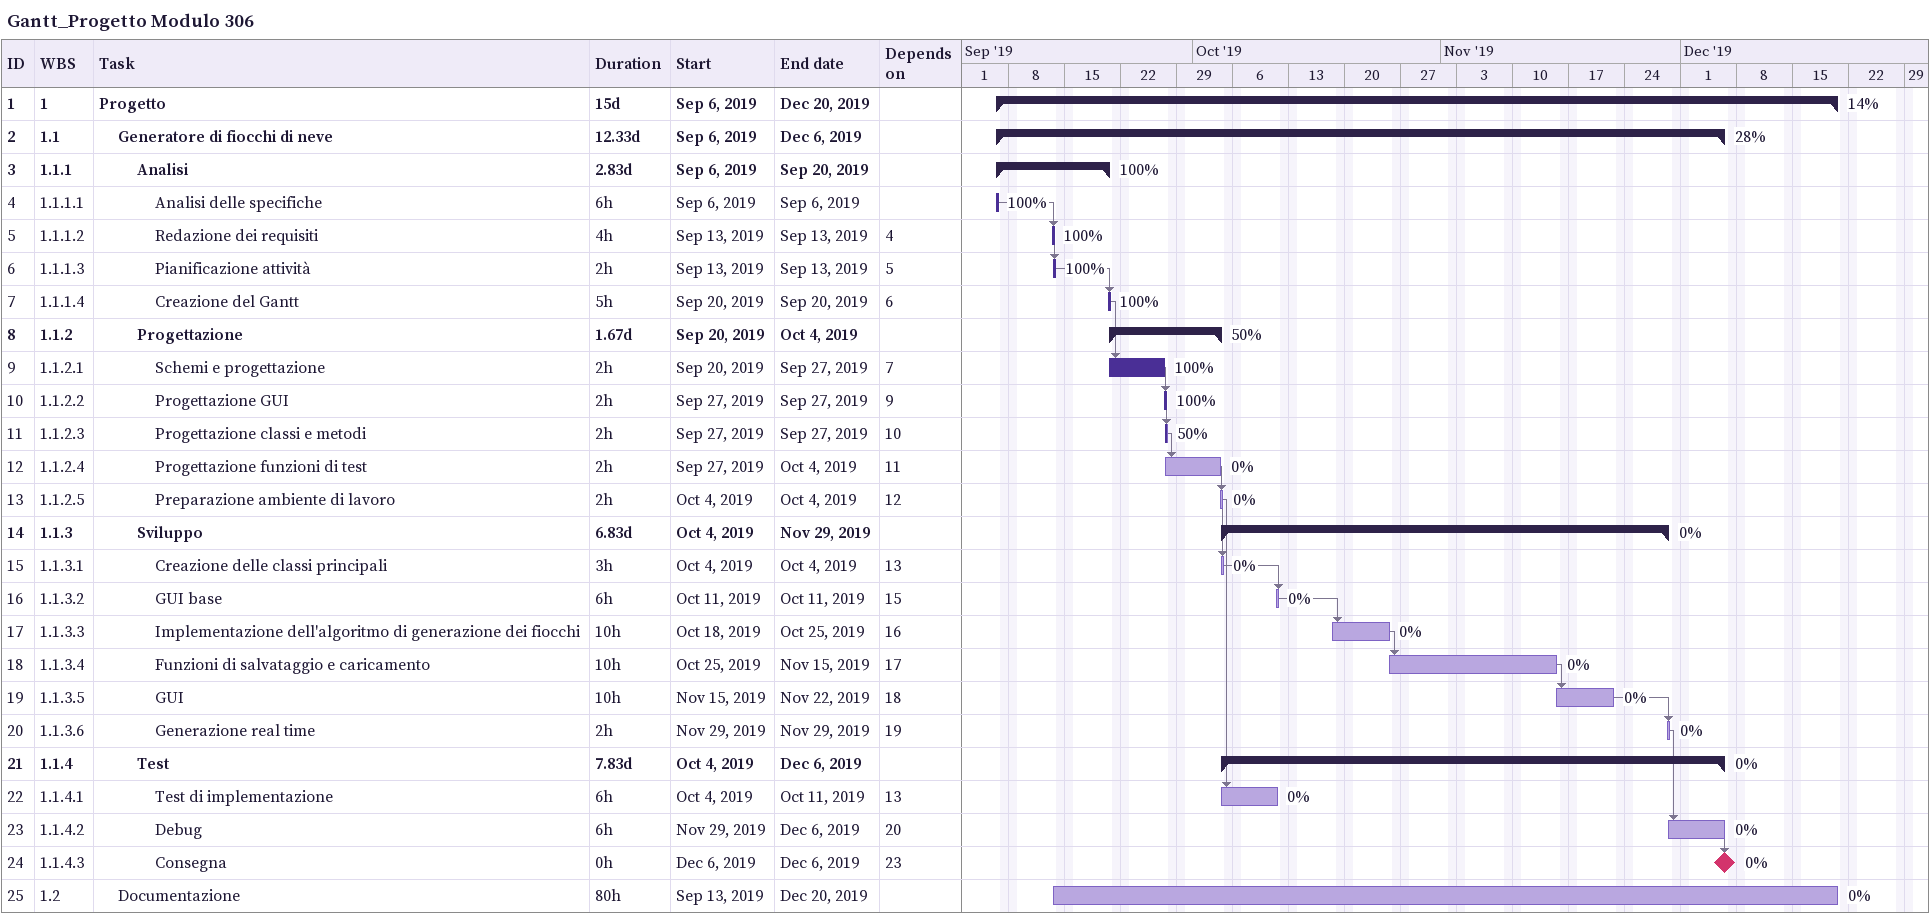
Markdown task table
Gantt_Progetto Modulo 306

| ID | WBS | Task | Duration | Start | Finish | Predecessors | % complete |
|---|---|---|---|---|---|---|---|
| 1 | 1 | **Progetto** | 15d | 2019-09-06 | 2019-12-20 |  | 14 |
| 2 | 1.1 | **Generatore di fiocchi di neve** | 12.33d | 2019-09-06 | 2019-12-06 |  | 28 |
| 3 | 1.1.1 | **Analisi** | 2.83d | 2019-09-06 | 2019-09-20 |  | 100 |
| 4 | 1.1.1.1 | Analisi delle specifiche | 6h | 2019-09-06 | 2019-09-06 |  | 100 |
| 5 | 1.1.1.2 | Redazione dei requisiti | 4h | 2019-09-13 | 2019-09-13 | 4 | 100 |
| 6 | 1.1.1.3 | Pianificazione attività | 2h | 2019-09-13 | 2019-09-13 | 5 | 100 |
| 7 | 1.1.1.4 | Creazione del Gantt | 5h | 2019-09-20 | 2019-09-20 | 6 | 100 |
| 8 | 1.1.2 | **Progettazione** | 1.67d | 2019-09-20 | 2019-10-04 |  | 50 |
| 9 | 1.1.2.1 | Schemi e progettazione | 2h | 2019-09-20 | 2019-09-27 | 7 | 100 |
| 10 | 1.1.2.2 | Progettazione GUI | 2h | 2019-09-27 | 2019-09-27 | 9 | 100 |
| 11 | 1.1.2.3 | Progettazione classi e metodi | 2h | 2019-09-27 | 2019-09-27 | 10 | 50 |
| 12 | 1.1.2.4 | Progettazione funzioni di test | 2h | 2019-09-27 | 2019-10-04 | 11 | 0 |
| 13 | 1.1.2.5 | Preparazione ambiente di lavoro | 2h | 2019-10-04 | 2019-10-04 | 12 | 0 |
| 14 | 1.1.3 | **Sviluppo** | 6.83d | 2019-10-04 | 2019-11-29 |  | 0 |
| 15 | 1.1.3.1 | Creazione delle classi principali | 3h | 2019-10-04 | 2019-10-04 | 13 | 0 |
| 16 | 1.1.3.2 | GUI base | 6h | 2019-10-11 | 2019-10-11 | 15 | 0 |
| 17 | 1.1.3.3 | Implementazione dell'algoritmo di generazione dei fiocchi | 10h | 2019-10-18 | 2019-10-25 | 16 | 0 |
| 18 | 1.1.3.4 | Funzioni di salvataggio e caricamento | 10h | 2019-10-25 | 2019-11-15 | 17 | 0 |
| 19 | 1.1.3.5 | GUI | 10h | 2019-11-15 | 2019-11-22 | 18 | 0 |
| 20 | 1.1.3.6 | Generazione real time | 2h | 2019-11-29 | 2019-11-29 | 19 | 0 |
| 21 | 1.1.4 | **Test** | 7.83d | 2019-10-04 | 2019-12-06 |  | 0 |
| 22 | 1.1.4.1 | Test di implementazione | 6h | 2019-10-04 | 2019-10-11 | 13 | 0 |
| 23 | 1.1.4.2 | Debug | 6h | 2019-11-29 | 2019-12-06 | 20 | 0 |
| 24 | 1.1.4.3 | Consegna | 0h | 2019-12-06 | 2019-12-06 | 23 | 0 |
| 25 | 1.2 | Documentazione | 80h | 2019-09-13 | 2019-12-20 |  | 0 |
